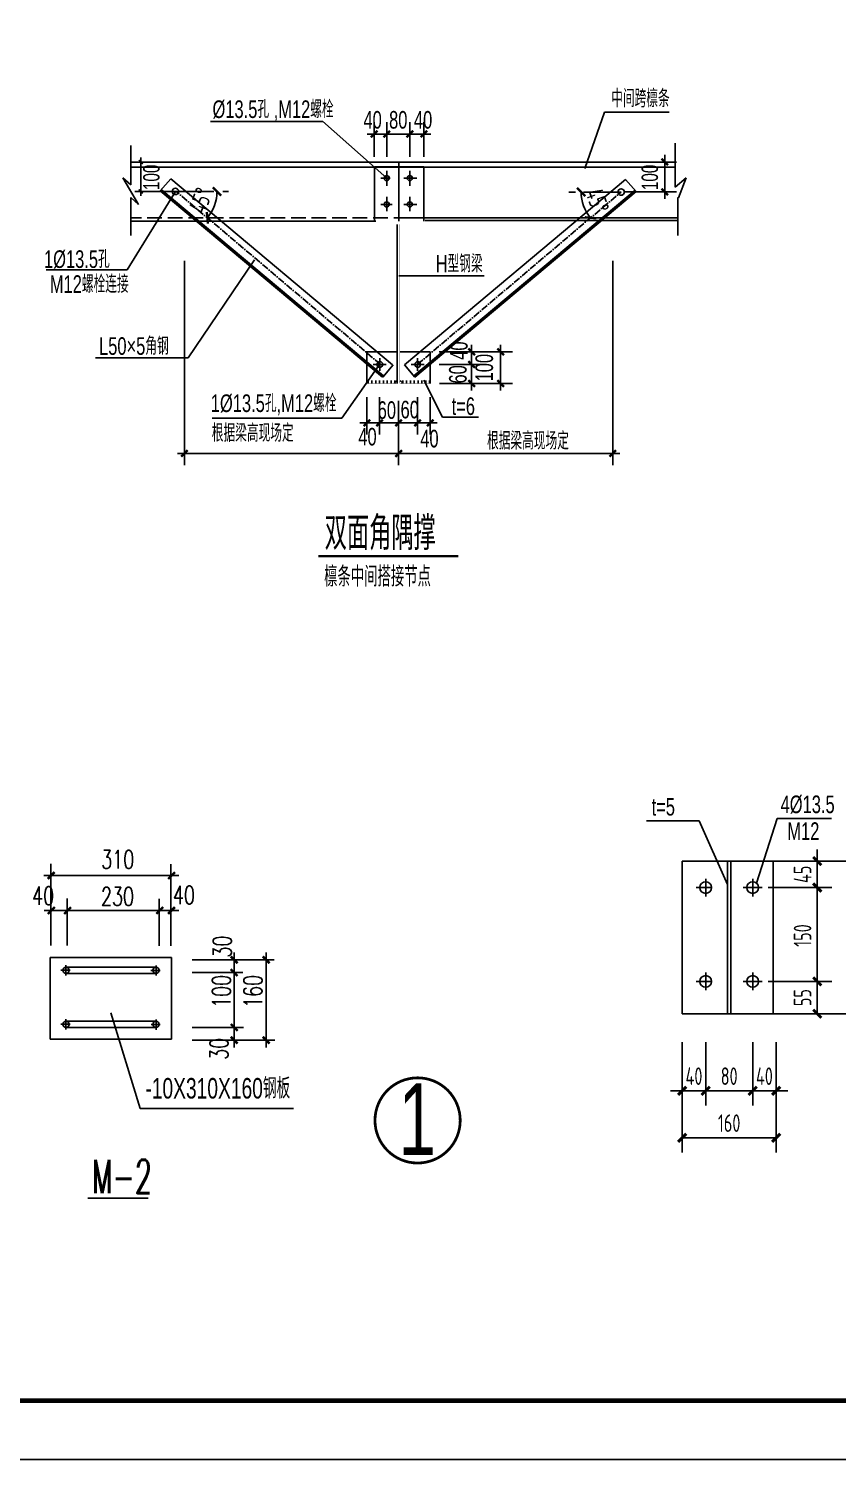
# Model space of a CAD drawing. Extents: x -544850 to 241437, y -10347 to 32059.
# Drawn here: x 209523 to 223310, y -10347 to 14054 of the extents above; entities that cross this region are included whole.
import ezdxf

# ---------------------------------------------------------------- set-up
doc = ezdxf.new("R2010")
doc.units = 0
doc.header["$LTSCALE"] = 1000
for name, pattern in [('ACAD_ISO10W100', [18, 12, -3, 0, -3]), ('CENTER', [2, 1.25, -0.25, 0.25, -0.25]), ('DASH', [0.35, 0.25, -0.1]), ('DASHDOT', [1, 0.5, -0.25, 0, -0.25]), ('DASHED2', [9.525, 6.35, -3.175])]:
    doc.linetypes.add(name, pattern=pattern)
doc.layers.get('0').update_dxf_attribs({"linetype": 'CONTINUOUS'})
doc.layers.get('Defpoints').update_dxf_attribs({"linetype": 'CONTINUOUS'})
for name, color, linetype in [('11', 3, 'CONTINUOUS'), ('AXIS', 253, 'CENTER'), ('AXIS_DIM', 3, 'CONTINUOUS'), ('DIM', 3, 'CONTINUOUS'), ('LAYER1', 1, 'CONTINUOUS'), ('LAYER3', 3, 'CONTINUOUS'), ('PUB_DIM', 3, 'CONTINUOUS'), ('PUB_TEXT', 7, 'CONTINUOUS'), ('TEXT', 7, 'CONTINUOUS'), ('图框(锁住)', 7, 'CONTINUOUS')]:
    doc.layers.add(name, color=color, linetype=linetype)
doc.styles.add('_HZTXT', font='txt.shx', dxfattribs={"width": 0.8, "bigfont": 'HZTXT.shx'})
doc.styles.add('STYLE1', font='txt.shx', dxfattribs={"width": 0.8, "bigfont": 'hztxt.shx'})
doc.styles.add('TSSD_Dimension', font='tssdeng.shx', dxfattribs={"width": 0.7, "bigfont": 'hztxt.shx'})
doc.styles.add('TSSD_Rein', font='天和字符.shx', dxfattribs={"width": 0.7, "bigfont": '天和汉字.shx'})
doc.styles.add('天和', font='天和字符.shx', dxfattribs={"width": 0.7, "bigfont": '天和汉字.shx'})
doc.dimstyles.new('TSSD_100_100', dxfattribs={"dimtxt": 300, "dimasz": 100, "dimexe": 100, "dimexo": 250, "dimgap": 100, "dimtad": 1, "dimdec": 0, "dimzin": 0, "dimdsep": 46, "dimtxsty": 'TSSD_Dimension', "dimblk": 'ARCHTICK', "dimblk1": 'ARCHTICK', "dimblk2": 'ARCHTICK', "dimcen": 0, "dimdle": 100, "dimclrt": 7, "dimadec": 0, "dimazin": 0, "dimtfac": 1, "dimtdec": 0, "dimtix": 1, "dimtmove": 2, "dimatfit": 3, "dimldrblk": 'ARCHTICK', "dimfxl": 0, "dimtolj": 1, "dimtzin": 0, "dimarcsym": 0})
doc.dimstyles.new('TSSD_10_100', dxfattribs={"dimtxt": 300, "dimasz": 100, "dimexe": 250, "dimexo": 250, "dimgap": 100, "dimtad": 1, "dimdec": 0, "dimlfac": 0.1, "dimzin": 0, "dimdsep": 46, "dimtxsty": 'TSSD_Dimension', "dimblk": '_TSDBK', "dimcen": 0, "dimclrt": 7, "dimadec": 0, "dimazin": 0, "dimtfac": 1, "dimtdec": 0, "dimtix": 1, "dimtmove": 2, "dimatfit": 3, "dimldrblk": '_TSDBK', "dimfxl": 0, "dimtolj": 1, "dimtzin": 0, "dimarcsym": 0})

# ---------------------------------------------------------------- blocks, each defined once
blk = doc.blocks.new('_DIMX')
blk.add_line((-150, 0), (150, 0))
at = {"const_width": 50}
blk.add_lwpolyline([(-70, -70), (70, 70)], dxfattribs=at)
blk = doc.blocks.new('_OBLIQUE')
at = {"color": 0, "linetype": 'ByBlock'}
blk.add_line((-0.5, -0.5), (0.5, 0.5), dxfattribs=at)
blk = doc.blocks.new('_ArchTick')
at = {"color": 0, "linetype": 'ByBlock', "const_width": 0.4}
blk.add_lwpolyline([(-0.71, -0.71), (0.71, 0.71)], dxfattribs=at)
blk = doc.blocks.new('*D361')
at = {"layer": 'AXIS_DIM', "color": 0, "lineweight": -2, "transparency": 16777216}
blk.add_line((218730, 11267), (218843, 11267), dxfattribs=at)
blk.add_arc((219622, 11267), 680, 180, 220.2648, dxfattribs=at)
at = {"layer": 'Defpoints', "color": 0, "transparency": 16777216}
for p in [(218980, 11267), (219622, 11267), (219622, 11267), (218961, 11109), (216149, 8325)]:
    blk.add_point(p, dxfattribs=at)
at = {"layer": 'AXIS_DIM', "color": 0, "lineweight": -2, "transparency": 16777216, "xscale": 100, "yscale": 100, "zscale": 100}
for p, rotation in [((218943, 11267), 89.99999999999939), ((219104, 10828), 310.2647875593159)]:
    blk.add_blockref('_ArchTick', p, dxfattribs=dict(at, rotation=rotation))
at = {"layer": 'AXIS_DIM', "color": 7, "transparency": 16777216, "insert": (219219, 11119), "char_height": 300, "attachment_point": 5, "rotation": 290.1324, "style": 'TSSD_Dimension'}
blk.add_mtext('\\A1;45%%d', dxfattribs=at)
blk = doc.blocks.new('*D362')
at = {"layer": 'AXIS_DIM', "color": 0, "lineweight": -2, "transparency": 16777216}
blk.add_line((212931, 11277), (212834, 11277), dxfattribs=at)
blk.add_arc((212039, 11277), 695, 319.7361, 0, dxfattribs=at)
at = {"layer": 'Defpoints', "color": 0, "transparency": 16777216}
for p in [(212039, 11277), (212039, 11277), (212681, 11277), (212659, 10963), (215524, 8325)]:
    blk.add_point(p, dxfattribs=at)
at = {"layer": 'AXIS_DIM', "color": 0, "lineweight": -2, "transparency": 16777216, "xscale": 100, "yscale": 100, "zscale": 100}
for p, rotation in [((212734, 11277), 90.00000000000024), ((212569, 10828), 229.736132030906)]:
    blk.add_blockref('_ArchTick', p, dxfattribs=dict(at, rotation=rotation))
at = {"layer": 'AXIS_DIM', "color": 7, "transparency": 16777216, "insert": (212457, 11124), "char_height": 300, "attachment_point": 5, "rotation": 69.8681, "style": 'TSSD_Dimension'}
blk.add_mtext('\\A1;45%%d', dxfattribs=at)
blk = doc.blocks.new('_TSDBK')
blk.add_line((-1, 0), (0, 0))
at = {"const_width": 0.5}
blk.add_lwpolyline([(-0.7, -0.7), (0.7, 0.7)], dxfattribs=at)
blk = doc.blocks.new('*D364')
at = {"layer": 'Defpoints', "color": 0, "transparency": 16777216}
for p in [(220664, -3133), (221065, -3133), (220664, -4062)]:
    blk.add_point(p, dxfattribs=at)
at = {"layer": 'DIM', "color": 0, "lineweight": -2, "transparency": 16777216}
for p, q in [((220664, -3233), (220664, -4312)), ((221065, -3233), (221065, -4312)), ((220564, -4062), (220464, -4062)), ((221065, -4062), (220664, -4062)), ((221165, -4062), (221265, -4062))]:
    blk.add_line(p, q, dxfattribs=at)
at = {"layer": 'DIM', "color": 0, "lineweight": -2, "transparency": 16777216, "xscale": 100, "yscale": 100, "zscale": 100}
blk.add_blockref('_TSDBK', (220664, -4062), dxfattribs=at)
at = {"layer": 'DIM', "color": 0, "lineweight": -2, "transparency": 16777216, "xscale": 100, "yscale": 100, "zscale": 100, "rotation": 180}
blk.add_blockref('_TSDBK', (221065, -4062), dxfattribs=at)
at = {"layer": 'DIM', "color": 7, "transparency": 16777216, "insert": (220865, -3812), "char_height": 300, "attachment_point": 5, "style": 'TSSD_Dimension'}
blk.add_mtext('\\A1;40', dxfattribs=at)
blk = doc.blocks.new('*D365')
at = {"layer": 'Defpoints', "color": 0, "transparency": 16777216}
for p in [(221065, -3133), (221866, -3133), (221866, -4062)]:
    blk.add_point(p, dxfattribs=at)
at = {"layer": 'DIM', "color": 0, "lineweight": -2, "transparency": 16777216}
for p, q in [((221065, -3233), (221065, -4312)), ((221866, -3233), (221866, -4312)), ((221165, -4062), (221766, -4062))]:
    blk.add_line(p, q, dxfattribs=at)
at = {"layer": 'DIM', "color": 0, "lineweight": -2, "transparency": 16777216, "xscale": 100, "yscale": 100, "zscale": 100, "rotation": 180}
blk.add_blockref('_TSDBK', (221065, -4062), dxfattribs=at)
at = {"layer": 'DIM', "color": 0, "lineweight": -2, "transparency": 16777216, "xscale": 100, "yscale": 100, "zscale": 100}
blk.add_blockref('_TSDBK', (221866, -4062), dxfattribs=at)
at = {"layer": 'DIM', "color": 7, "transparency": 16777216, "insert": (221465, -3812), "char_height": 300, "attachment_point": 5, "style": 'TSSD_Dimension'}
blk.add_mtext('\\A1;80', dxfattribs=at)
blk = doc.blocks.new('*D366')
at = {"layer": 'Defpoints', "color": 0, "transparency": 16777216}
for p in [(221866, -3133), (222267, -3133), (222267, -4062)]:
    blk.add_point(p, dxfattribs=at)
at = {"layer": 'DIM', "color": 0, "lineweight": -2, "transparency": 16777216}
for p, q in [((221866, -3233), (221866, -4312)), ((222267, -3233), (222267, -4312)), ((221766, -4062), (221666, -4062)), ((221866, -4062), (222267, -4062)), ((222367, -4062), (222467, -4062))]:
    blk.add_line(p, q, dxfattribs=at)
at = {"layer": 'DIM', "color": 0, "lineweight": -2, "transparency": 16777216, "xscale": 100, "yscale": 100, "zscale": 100}
blk.add_blockref('_TSDBK', (221866, -4062), dxfattribs=at)
at = {"layer": 'DIM', "color": 0, "lineweight": -2, "transparency": 16777216, "xscale": 100, "yscale": 100, "zscale": 100, "rotation": 180}
blk.add_blockref('_TSDBK', (222267, -4062), dxfattribs=at)
at = {"layer": 'DIM', "color": 7, "transparency": 16777216, "insert": (222066, -3812), "char_height": 300, "attachment_point": 5, "style": 'TSSD_Dimension'}
blk.add_mtext('\\A1;40', dxfattribs=at)
blk = doc.blocks.new('*D367')
at = {"layer": 'Defpoints', "color": 0, "transparency": 16777216}
for p in [(220664, -3934), (222267, -3934), (222267, -4863)]:
    blk.add_point(p, dxfattribs=at)
at = {"layer": 'DIM', "color": 0, "lineweight": -2, "transparency": 16777216}
for p, q in [((220664, -4034), (220664, -5113)), ((222267, -4034), (222267, -5113)), ((220764, -4863), (222167, -4863))]:
    blk.add_line(p, q, dxfattribs=at)
at = {"layer": 'DIM', "color": 0, "lineweight": -2, "transparency": 16777216, "xscale": 100, "yscale": 100, "zscale": 100, "rotation": 180}
blk.add_blockref('_TSDBK', (220664, -4863), dxfattribs=at)
at = {"layer": 'DIM', "color": 0, "lineweight": -2, "transparency": 16777216, "xscale": 100, "yscale": 100, "zscale": 100}
blk.add_blockref('_TSDBK', (222267, -4863), dxfattribs=at)
at = {"layer": 'DIM', "color": 7, "transparency": 16777216, "insert": (221465, -4613), "char_height": 300, "attachment_point": 5, "style": 'TSSD_Dimension'}
blk.add_mtext('\\A1;160', dxfattribs=at)
blk = doc.blocks.new('FDTERTER')
at = {"layer": '图框(锁住)', "color": 3, "linetype": 'Continuous'}
blk.add_line((-15, -12), (59385, -12), dxfattribs=at)
at = {"layer": '图框(锁住)', "linetype": 'Continuous', "const_width": 80}
blk.add_lwpolyline([(58385, 39888), (58385, 40988), (2485, 40988), (2485, 988), (58385, 988)], close=True, dxfattribs=at)

msp = doc.modelspace()

# ---------------------------------------------------------------- linework, layer by layer
at = {"color": 6, "linetype": 'Continuous'}
for p, q in [((211265.5, 12061.7), (211265.5, 11388.4)), ((220546.2, 12102.7), (220546.2, 11348)), ((211265.5, 11388.4), (211127.4, 11509.7)), ((211127.4, 11509.7), (211396.8, 11051.5)), ((220546.2, 11348), (220730.3, 11509.7)), ((220730.3, 11509.7), (220602.9, 11170.7)), ((211396.8, 11051.5), (211265.5, 11172.8)), ((211265.5, 11172.8), (211265.5, 10525.9)), ((220602.9, 11170.7), (220592.2, 11172.8)), ((220592.2, 11172.8), (220592.2, 10525.9))]:
    msp.add_line(p, q, dxfattribs=at)
at = {"color": 7}
for p, q in [((215836.5, 11779), (211265.5, 11779)), ((215836.5, 11779), (215836.5, 10768.4)), ((215836.5, 11779), (220546.2, 11779)), ((215836.5, 11693), (211265.5, 11693)), ((215836.5, 11693), (220546.2, 11693)), ((215441.9, 10768.4), (211265.5, 10768.4)), ((216285.3, 10781.7), (218230.9, 10781.7)), ((220592.2, 10781.7), (218230.9, 10781.7)), ((215807.7, 8001.5), (215807.7, 10714.4))]:
    msp.add_line(p, q, dxfattribs=at)
at = {"color": 4, "linetype": 'Continuous'}
for p, q in [((211947.7, 11491.2), (211764.9, 11288.2)), ((215728.6, 8318.7), (211947.7, 11491.2)), ((215930.1, 8318.7), (219698.9, 11481)), ((219698.8, 11481), (219881.6, 11278)), ((215553.1, 8109.5), (211764.9, 11288.2)), ((215570.7, 8130.5), (211783.1, 11308.6)), ((216088, 8130.5), (219863.4, 11298.4)), ((216105.6, 8109.5), (219881.6, 11278)), ((215559.9, 8109.5), (215735.3, 8318.7)), ((216105.6, 8109.5), (215930.1, 8318.7))]:
    msp.add_line(p, q, dxfattribs=at)
at = {"color": 8, "linetype": 'ACAD_ISO10W100', "ltscale": 0.03}
for p, q in [((215529.6, 11504.3), (215688.6, 11504.3)), ((215626.5, 11374.9), (215626.5, 11626.4)), ((216142.1, 11504.3), (215918, 11504.3)), ((216021.2, 11374.9), (216021.2, 11626.4)), ((215529.6, 11056.4), (215721.8, 11056.4)), ((215626.5, 10939.6), (215626.5, 11183.2)), ((216142.1, 11056.4), (215918, 11056.4)), ((216021.2, 10939.6), (216021.2, 11183.2))]:
    msp.add_line(p, q, dxfattribs=at)
at = {"linetype": 'ACAD_ISO10W100', "ltscale": 0.01}
for p, q in [((215523.9, 8325.5), (212038.7, 11277.4)), ((216149.2, 8325.5), (219622.2, 11267.2))]:
    msp.add_line(p, q, dxfattribs=at)
at = {"color": 8, "linetype": 'DASH'}
for p, q in [((220546.2, 10829.2), (211265.5, 10829.2)), ((215861.3, 10829.2), (220592.2, 10829.2))]:
    msp.add_line(p, q, dxfattribs=at)
at = {"color": 3, "linetype": 'DASHDOT'}
for p, q in [((215403.4, 8325.5), (215615.6, 8325.5)), ((216255.3, 8325.5), (216043.1, 8325.5)), ((216153.3, 8227), (216153.3, 8432.5))]:
    msp.add_line(p, q, dxfattribs=at)
at = {"color": 8}
for p, q in [((215309.7, 8001.5), (215309.7, 8051.8)), ((215375.2, 8001.5), (215375.2, 8051.8)), ((215440.8, 8001.5), (215440.8, 8051.8)), ((215506.3, 8001.5), (215506.3, 8051.8)), ((215571.8, 8001.5), (215571.8, 8051.8)), ((215637.4, 8001.5), (215637.4, 8051.8)), ((215702.9, 8001.5), (215702.9, 8051.8)), ((215768.4, 8001.5), (215768.4, 8051.8)), ((215899.5, 8001.5), (215899.5, 8051.8)), ((215965, 8001.5), (215965, 8051.8)), ((216030.6, 8001.5), (216030.6, 8051.8)), ((216096.1, 8001.5), (216096.1, 8051.8)), ((216161.6, 8001.5), (216161.6, 8051.8)), ((216227.1, 8001.5), (216227.1, 8051.8)), ((216292.7, 8001.5), (216292.7, 8051.8)), ((216358.2, 8001.5), (216358.2, 8051.8))]:
    msp.add_line(p, q, dxfattribs=at)
at = {"color": 3}
for p, q in [((209887.7, -1788.6), (211957.4, -1788.6)), ((209887.7, -3179.2), (209887.7, -1788.6)), ((210158.4, -1918.2), (210158.4, -2092.3)), ((211694.9, -1923.3), (211694.9, -2097.4)), ((211957.4, -3179.2), (211957.4, -1788.6)), ((210071.3, -2005.3), (210229.2, -2005.3)), ((211607.8, -2010.4), (211765.7, -2010.4)), ((210072.6, -2927.2), (210230.5, -2927.2)), ((210159.7, -2840.2), (210159.7, -3014.2)), ((211696.2, -2845.3), (211696.2, -3019.4)), ((211609.1, -2932.3), (211767, -2932.3)), ((209887.7, -3179.2), (211957.4, -3179.2))]:
    msp.add_line(p, q, dxfattribs=at)
for p, q in [((210158.4, -1953.4), (211694.9, -1953.4)), ((210158.4, -2058.4), (211694.9, -2058.4)), ((210159.7, -2875.4), (211696.2, -2875.4)), ((210159.7, -2980.4), (211696.2, -2980.4))]:
    msp.add_line(p, q)
at = {"color": 7, "elevation": 240}
for points, const_width in [([(215418.5, 10768.4), (215418.5, 11696.3)], 26.7), ([(215418.5, 11696.3), (216261.9, 11696.3)], 26.7), ([(216261.9, 11696.3), (216261.9, 10768.4)], 26.7), ([(215807.7, 10714.4), (215303.8, 10714.4), (215303.8, 10768.4)], 0.241), ([(215303.8, 10768.4), (216369.3, 10768.4), (216369.3, 10714.4), (215850.9, 10714.4)], 0.241), ([(215850.9, 8001.5), (215850.9, 10714.4)], 0.241), ([(215289.4, 7947.5), (216369.3, 7947.5), (216369.3, 8001.5), (215850.9, 8001.5)], 0.241)]:
    msp.add_lwpolyline(points, dxfattribs=dict(at, const_width=const_width))
at = {"color": 6, "linetype": 'Continuous', "const_width": 0.241, "elevation": 240}
msp.add_lwpolyline([(215807.7, 8001.5), (215289.4, 8001.5), (215289.4, 7947.5)], dxfattribs=at)
for points, const_width, elevation in [([(214459.8, 5057.4), (216849.8, 5057.4)], 36.2, 319.6), ([(210530.8, -5893.9), (211559.9, -5893.9)], 26.2, 77.8)]:
    msp.add_lwpolyline(points, dxfattribs=dict(const_width=const_width, elevation=elevation))
at = {"color": 3, "linetype": 'Continuous', "const_width": 25, "elevation": 77.8}
for points in [[(209856.7, -435.7), (209956.6, -335.8)], [(211904.9, -440.3), (211999.1, -346.1)], [(209849.6, -1039.1), (209949.5, -939.2)], [(210126.7, -1039.1), (210226.6, -939.2)], [(211698.1, -1038.2), (211803.2, -933.2)], [(211899.3, -1034.8), (212004.3, -929.8)], [(212988.5, -1788.6), (213065.9, -1866)], [(213524.2, -1788.6), (213601.6, -1866)], [(212988.5, -2006.6), (213065.9, -2084)], [(212988.5, -2941.5), (213065.9, -3018.9)], [(212988.5, -3160.3), (213065.9, -3237.7)], [(213533.8, -3160.3), (213611.2, -3237.7)]]:
    msp.add_lwpolyline(points, dxfattribs=at)
at = {"const_width": 46.9}
msp.add_lwpolyline([(215427.2, -4566.4, 1), (216880.3, -4566.4, 1)], format="xyb", close=True, dxfattribs=at)
at = {"color": 7}
for centre, radius in [((215626.5, 11504.3), 43.2), ((216021.2, 11504.3), 43.2), ((212024.3, 11277.4), 55.3), ((219622.2, 11267.2), 55.3), ((215626.5, 11056.4), 43.2), ((216021.2, 11056.4), 43.2)]:
    msp.add_circle(centre, radius, dxfattribs=at)
at = {"color": 6, "linetype": 'Continuous'}
for centre, start, end in [((215825.1, 7984.2), 104.85692, 165.14308), ((215833.6, 7984.2), 14.85692, 75.14308)]:
    msp.add_arc(centre, 67.6, start, end, dxfattribs=at)
for centre, start, end in [((210158.4, -2005.9), 90, 270), ((210158.4, -2005.9), 90, 270), ((210158.4, -2005.9), 270, 90), ((210158.4, -2005.9), 270, 90), ((211694.9, -2005.9), 90, 270), ((211694.9, -2005.9), 270, 90), ((210159.7, -2927.9), 90, 270), ((210159.7, -2927.9), 90, 270), ((210159.7, -2927.9), 270, 90), ((210159.7, -2927.9), 270, 90), ((211696.2, -2927.9), 90, 270), ((211696.2, -2927.9), 270, 90)]:
    msp.add_arc(centre, 52.5, start, end)
at = {"layer": '11', "color": 3, "linetype": 'Continuous', "ltscale": 50}
for p, q in [((220951.1, 541.2), (220054.7, 541.2)), ((221435.4, -545), (220951.1, 541.2)), ((221929.8, -517.9), (222282, 582.5)), ((222282, 582.5), (223208.4, 582.5)), ((221064.9, -444.4), (221064.9, -744.9)), ((221866, -444.4), (221866, -744.9)), ((220903.8, -595), (221176.7, -595)), ((221705, -595), (222028, -595)), ((221064.9, -2046.1), (221064.9, -2346.6)), ((221866, -2046.1), (221866, -2346.6)), ((220903.8, -2196.7), (221176.7, -2196.7)), ((221705, -2196.7), (222028, -2196.7))]:
    msp.add_line(p, q, dxfattribs=at)
at = {"layer": '11', "linetype": 'Continuous', "ltscale": 50}
for centre in [(221064.9, -594.6), (221866, -594.6), (221064.9, -2196.4), (221866, -2196.4)]:
    msp.add_circle(centre, 99.7, dxfattribs=at)
at = {"layer": 'AXIS'}
for p, q in [((215413.2, 11866.4), (215413.2, 12456.3)), ((215626.5, 11866.4), (215626.5, 12456.3)), ((215626.5, 11866.4), (215626.5, 12456.3)), ((216021.2, 11866.4), (216021.2, 12456.3)), ((216021.2, 11866.4), (216021.2, 12456.3)), ((216261.9, 11866.4), (216261.9, 12456.3)), ((215412.4, 12256.3), (215411.6, 12256.3)), ((215626.5, 12256.3), (215413.2, 12256.3)), ((215625.7, 12256.3), (215624.9, 12256.3)), ((215626.5, 12256.3), (216021.2, 12256.3)), ((215627.3, 12256.3), (215628.1, 12256.3)), ((216020.4, 12256.3), (216019.6, 12256.3)), ((216021.2, 12256.3), (216261.9, 12256.3)), ((216022, 12256.3), (216022.8, 12256.3)), ((216262.7, 12256.3), (216263.5, 12256.3)), ((211434.6, 11202.4), (211434.6, 11854)), ((219662.2, 11779), (220566.1, 11779)), ((220366.1, 11779.8), (220366.1, 11780.6)), ((220366.1, 11659), (220366.1, 11149.5)), ((212182.9, 11277.4), (211336.1, 11277.4)), ((212038.7, 11277.4), (212680.7, 11277.4)), ((219622.2, 11267.2), (218980.2, 11267.2)), ((219662.2, 11269.5), (220566.1, 11269.5)), ((220366.1, 11270.3), (220366.1, 11271.1)), ((212228.5, 10768.4), (211309.6, 10768.4)), ((219520.2, 10781.7), (220424.1, 10781.7)), ((220224.1, 10780.9), (220224.1, 10780.1)), ((216523.5, 8541.5), (217274.8, 8541.5)), ((216872.2, 8541.5), (217768.8, 8541.5)), ((217074.8, 8542.3), (217074.8, 8543.1)), ((217074.8, 8001.5), (217074.8, 8541.5)), ((217074.8, 8541.5), (217074.8, 8325.5)), ((217568.8, 8540.7), (217568.8, 8002.3)), ((216524, 8325.5), (217159, 8325.5)), ((216764, 8325.5), (217274.8, 8325.5)), ((216764, 8325.5), (217274.8, 8325.5)), ((217074.8, 8326.3), (217074.8, 8327.1)), ((217074.8, 8325.5), (217074.8, 8001.5)), ((217074.8, 8324.7), (217074.8, 8323.9)), ((216525.7, 8001.5), (217274.8, 8001.5)), ((216872.2, 8001.5), (217768.8, 8001.5)), ((217074.8, 8000.7), (217074.8, 7999.9)), ((215289.4, 7770.3), (215289.4, 7130.2)), ((215505.4, 7770.3), (215505.4, 7130.2)), ((215829.3, 7707.5), (215829.3, 6608.2)), ((215829.3, 7707.5), (215829.3, 6608.2)), ((215829.3, 7681.5), (215829.3, 7130.2)), ((215829.3, 7681.5), (215829.3, 7130.2)), ((216153.3, 7770.3), (216153.3, 7130.2)), ((216369.3, 7770.3), (216369.3, 7130.2)), ((215506.2, 7330.2), (215828.5, 7330.2)), ((215830.1, 7330.2), (216152.5, 7330.2))]:
    msp.add_line(p, q, dxfattribs=at)
at = {"layer": 'AXIS_DIM'}
for p, q in [((212178.5, 10093.6), (212178.5, 6608.2)), ((219480.2, 10093.6), (219480.2, 6608.2)), ((215828.5, 6808.2), (212179.3, 6808.2)), ((215830.1, 6808.2), (219479.4, 6808.2))]:
    msp.add_line(p, q, dxfattribs=at)
at = {"layer": 'Defpoints', "color": 0, "linetype": 'ByBlock'}
for p in [(222216.5, -144.4), (222216.5, -144.4), (222216.5, -595), (222216.5, -595), (222216.5, -2196.7), (222216.5, -2196.7), (220664.3, -2939.3), (220664.3, -2939.3), (221064.9, -2939.3), (221064.9, -2939.3), (221465.4, -2939.3), (221465.4, -2939.3), (221866, -2939.3), (221866, -2939.3), (222216.5, -2939.3), (222216.5, -2939.3), (222216.5, -2939.3), (222216.5, -2939.3)]:
    msp.add_point(p, dxfattribs=at)
at = {"layer": 'DIM'}
for p, q in [((222966.8, -44.2), (222966.8, 55.9)), ((222128.1, -144.4), (223217.1, -144.4)), ((222929.2, -144.4), (224018.3, -144.4)), ((222966.8, -144.4), (222966.8, -595)), ((222128.1, -595), (223217.1, -595)), ((222128.1, -595), (223217.1, -595)), ((222966.8, -2096.6), (222966.8, -695.2)), ((222966.8, -695.2), (222966.8, -795.3)), ((222128.1, -2196.7), (223217.1, -2196.7)), ((222128.1, -2196.7), (223217.1, -2196.7)), ((222966.8, -2296.9), (222966.8, -2647.4)), ((222128.1, -2747.5), (223217.1, -2747.5)), ((222929.2, -2747.5), (224018.3, -2747.5))]:
    msp.add_line(p, q, dxfattribs=at)
at = {"layer": 'LAYER1', "color": 4}
msp.add_line((215832.2, 9834.9), (217290.8, 9834.9), dxfattribs=at)
at = {"layer": 'LAYER1', "color": 3, "linetype": 'DASHED2', "ltscale": 0.1}
for p, q in [((215289.4, 8303.2), (215289.4, 8541.5)), ((215289.4, 8541.5), (215428.3, 8541.5)), ((216230.4, 8541.5), (216369.3, 8541.5)), ((216369.3, 8303.2), (216369.3, 8541.5))]:
    msp.add_line(p, q, dxfattribs=at)
at = {"layer": 'LAYER1', "color": 1}
for p, q in [((215428.3, 8541.5), (215807.7, 8541.5)), ((215850.9, 8541.5), (216230.4, 8541.5)), ((215289.4, 8001.5), (215289.4, 8303.2)), ((216369.3, 8001.5), (216369.3, 8303.2))]:
    msp.add_line(p, q, dxfattribs=at)
at = {"layer": 'LAYER1'}
for p, q in [((215398.8, 8325.5), (215620.1, 8325.5)), ((215509.5, 8214.8), (215509.5, 8436.1)), ((216042.7, 8325.5), (216264, 8325.5)), ((216153.3, 8214.8), (216153.3, 8436.1))]:
    msp.add_line(p, q, dxfattribs=at)
at = {"layer": 'LAYER1', "color": 3}
for p, q in [((209902, -1584.6), (209902, -190.2)), ((211949.5, -1589.7), (211949.5, -195.3)), ((212002, -390.4), (209902, -390.4)), ((210179.2, -1584.6), (210179.2, -784.2)), ((211749.7, -1589.7), (211749.7, -789.3)), ((212002, -986.6), (209902, -986.6)), ((213027.2, -1702.8), (213027.2, -3199)), ((212311.4, -1827.3), (213711.1, -1827.3)), ((213572.5, -1827.3), (213572.5, -3323.4)), ((212311.4, -2045.3), (213175.3, -2045.3)), ((211424, -4360.7), (210922.6, -2729.4)), ((212311.4, -2980.2), (213184.9, -2980.2)), ((212311.4, -3199), (213720.7, -3199)), ((214036.3, -4360.7), (211424, -4360.7)), ((211559.9, -5893.9), (210530.8, -5893.9))]:
    msp.add_line(p, q, dxfattribs=at)
at = {"layer": 'LAYER1'}
for centre in [(215511.5, 8327.5), (216155.4, 8327.5)]:
    msp.add_circle(centre, 48.6, dxfattribs=at)
at = {"layer": 'LAYER3'}
for p, q in [((220664.3, -144.4), (222216.5, -144.4)), ((220664.3, -144.4), (220664.3, -2747.5)), ((221435.4, -144.4), (221435.4, -2747.5)), ((221495.5, -144.4), (221495.5, -2747.5)), ((222216.5, -144.4), (222216.5, -2747.5)), ((220664.3, -2747.5), (222216.5, -2747.5))]:
    msp.add_line(p, q, dxfattribs=at)
at = {"layer": 'PUB_DIM'}
for p, q in [((214534.2, 12472.5), (212625.2, 12472.5)), ((214532.7, 12475), (215626.5, 11504.3)), ((219002.6, 11671), (219338.4, 12628.3)), ((219338.4, 12628.3), (220444, 12628.3)), ((211200.9, 9940.3), (212024.3, 11277.4)), ((212240.6, 8438.7), (213374.4, 10113.2)), ((211200.9, 9940.3), (209823.6, 9940.3)), ((210665.6, 8438.7), (212240.6, 8438.7)), ((214864.9, 7407.9), (215505.4, 8325.5)), ((216262.6, 8058.7), (216579, 7428.5)), ((212653, 7407.9), (214864.9, 7407.9)), ((216579, 7428.5), (217194.3, 7428.5))]:
    msp.add_line(p, q, dxfattribs=at)

# ---------------------------------------------------------------- block references
at = {"linetype": 'Continuous'}
msp.add_blockref('FDTERTER', (182052.2, -10334.8), dxfattribs=at)
at = {"layer": 'AXIS'}
for p, xscale, yscale, zscale in [((215413.2, 12256.3), 0.7999999998137355, 0.8000000001047738, 0.8000000000000227), ((215626.5, 12256.3), 0.7999999998137355, 0.8000000001047738, 0.8000000000000227), ((216021.2, 12256.3), 0.7999999998137355, 0.8000000001047738, 0.8000000000000227), ((215829.3, 7330.2), 0.7999999998137355, 0.8000000001047738, 0.8000000000000227), ((216153.3, 7330.2), 0.7999999998137355, 0.8000000001047738, 0.8000000000000227), ((216369.3, 7330.2), 0.7999999998137355, 0.8000000001047738, 0.8000000000000227), ((215829.3, 6808.2), 0.7999999998137355, 0.8000000001047738, 0.8000000000000227), ((219480.2, 6808.2), 0.7999999998137355, 0.8000000001047738, 0.8000000000000227), ((209906.6, -390.4), 0.8333333334885538, 0.8333333333721384, 0.8333333333333428), ((211959.4, -390.4), 0.8333333334885538, 0.8333333333721384, 0.8333333333333428), ((209910.3, -986.6), 0.8333333334885538, 0.8333333333721384, 0.8333333333333428), ((210187.5, -986.6), 0.8333333334885538, 0.8333333333721384, 0.8333333333333428), ((211758, -986.6), 0.8333333334885538, 0.8333333333721384, 0.8333333333333428), ((211957.9, -986.6), 0.8333333334885538, 0.8333333333721384, 0.8333333333333428)]:
    msp.add_blockref('_DIMX', p, dxfattribs=dict(at, xscale=xscale, yscale=yscale, zscale=zscale))
for name, p, xscale, yscale, zscale, rotation in [('_DIMX', (215626.5, 12256.3), 0.7999999998137355, 0.8000000001047738, 0.8000000000000227, 180), ('_DIMX', (216021.2, 12256.3), 0.7999999998137355, 0.8000000001047738, 0.8000000000000227, 180), ('_DIMX', (216261.9, 12256.3), 0.7999999998137355, 0.8000000001047738, 0.8000000000000227, 180), ('_DIMX', (211434.6, 11779), 0.5000000000873115, 0.5000000000873115, 0.5000000000000228, 270), ('_DIMX', (220366.1, 11779), 0.8000000001047738, 0.8000000001047738, 0.8000000000000227, 270), ('_DIMX', (211434.6, 11277.4), 0.5000000000873115, 0.5000000000873115, 0.5000000000000228, 270), ('_DIMX', (220366.1, 11269.5), 0.8000000001047738, 0.8000000001047738, 0.8000000000000227, 270), ('_DIMX', (217074.8, 8541.5), 0.8000000001047738, 0.8000000001047738, 0.8000000000000227, 270), ('_OBLIQUE', (217074.8, 8541.5), 80.99594999989495, 80.99594999989495, 80.99594999998806, 270), ('_DIMX', (217568.8, 8541.5), 0.8000000001047738, 0.8000000001047738, 0.8000000000000227, 90), ('_DIMX', (217074.8, 8325.5), 0.8000000001047738, 0.8000000001047738, 0.8000000000000227, 270), ('_DIMX', (217074.8, 8325.5), 0.8000000001047738, 0.8000000001047738, 0.8000000000000227, 90), ('_OBLIQUE', (217074.8, 8325.5), 80.99594999989495, 80.99594999989495, 80.99594999998806, 270), ('_DIMX', (217074.8, 8001.5), 0.8000000001047738, 0.8000000001047738, 0.8000000000000227, 90), ('_DIMX', (217568.8, 8001.5), 0.8000000001047738, 0.8000000001047738, 0.8000000000000227, 270), ('_OBLIQUE', (217074.8, 8001.5), 80.99594999989495, 80.99594999989495, 80.99594999998806, 270), ('_DIMX', (215289.4, 7330.2), 0.7999999998137355, 0.8000000001047738, 0.8000000000000227, 180), ('_DIMX', (215505.4, 7330.2), 0.7999999998137355, 0.8000000001047738, 0.8000000000000227, 180), ('_DIMX', (215829.3, 7330.2), 0.7999999998137355, 0.8000000001047738, 0.8000000000000227, 180), ('_DIMX', (212178.5, 6808.2), 0.7999999998137355, 0.8000000001047738, 0.8000000000000227, 180), ('_DIMX', (215829.3, 6808.2), 0.7999999998137355, 0.8000000001047738, 0.8000000000000227, 180), ('_DIMX', (213027.2, -1827.3), 0.8333333333721384, 0.8333333333721384, 0.8333333333333428, 270), ('_DIMX', (213572.5, -1827.3), 0.8333333333721384, 0.8333333333721384, 0.8333333333333428, 270), ('_DIMX', (213027.2, -2045.3), 0.8333333333721384, 0.8333333333721384, 0.8333333333333428, 270), ('_DIMX', (213027.2, -2980.2), 0.8333333333721384, 0.8333333333721384, 0.8333333333333428, 270), ('_DIMX', (213027.2, -3199), 0.8333333333721384, 0.8333333333721384, 0.8333333333333428, 270), ('_DIMX', (213572.5, -3198.4), 0.8333333333721384, 0.8333333333721384, 0.8333333333333428, 270)]:
    msp.add_blockref(name, p, dxfattribs=dict(at, xscale=xscale, yscale=yscale, zscale=zscale, rotation=rotation))
at = {"layer": 'DIM', "xscale": 100.143061516399, "yscale": 100.143061516399, "zscale": 100.1430615164521}
for p, rotation in [((222966.8, -144.4), 270), ((222966.8, -595), 90), ((222966.8, -595), 90), ((222966.8, -2196.7), 270), ((222966.8, -2196.7), 90), ((222966.8, -2747.5), 270)]:
    msp.add_blockref('_TSDBK', p, dxfattribs=dict(at, rotation=rotation))

# ---------------------------------------------------------------- texts
at = {"lineweight": -3, "style": 'TSSD_Rein', "width": 0.7}
msp.add_text('双面角隅撑', height=569.66, dxfattribs=at).set_placement((214569.8, 5162.5))
at = {"style": 'STYLE1', "width": 0.6}
msp.add_text('M-2', height=569.66, dxfattribs=at).set_placement((210601.8, -5805.8))
at = {"layer": 'AXIS', "style": '天和', "width": 0.7}
msp.add_text('t=6', height=300, dxfattribs=at).set_placement((216734, 7465))
at = {"layer": 'DIM', "color": 7, "char_height": 300.43, "attachment_point": 5, "rotation": 90, "style": 'TSSD_Dimension'}
for s, insert in [('\\A1;45', (222716.4, -369.7)), ('150', (222716.4, -1413.5)), ('\\A1;55', (222716.4, -2472.1))]:
    msp.add_mtext(s, dxfattribs=dict(at, insert=insert))
at = {"layer": 'PUB_TEXT', "color": 1, "style": '天和', "width": 0.7}
msp.add_text('中间跨檩条', height=300, dxfattribs=at).set_placement((219454.5, 12713.1))
at = {"layer": 'PUB_TEXT', "width": 0.7}
for s, height, style, p in [('%%c13.5孔 ,M12螺栓', 300, '天和', (212657.2, 12529.6)), ('1%%c13.5孔', 300, '天和', (209784.7, 9972.4)), ('H型钢梁', 300, '天和', (216462.2, 9894.8)), ('M12螺栓连接', 300, '天和', (209884.1, 9547.3)), ('L50×5角钢', 300, '天和', (210723.4, 8490.3)), ('1%%C13.5孔,M12螺栓', 300, '天和', (212628.4, 7515.4)), ('根据梁高现场定', 300, '天和', (212644.8, 7006.8)), ('根据梁高现场定', 300, '天和', (217337.1, 6873.7)), ('檩条中间搭接节点', 342, '天和', (214561.1, 4538.4)), ('310', 312.5, '_HZTXT', (210760, -272.2)), ('40', 312.5, '_HZTXT', (209582.8, -891.9)), ('230', 312.5, '_HZTXT', (210756.8, -903.2)), ('40', 312.5, '_HZTXT', (211981.9, -878.7))]:
    msp.add_text(s, height=height, dxfattribs=dict(at, style=style)).set_placement(p)
at = {"layer": 'PUB_TEXT', "style": '_HZTXT', "width": 0.7}
for s, p in [('30', (212979.6, -1789.9)), ('100', (212966.3, -2646.9)), ('160', (213502.2, -2648.3)), ('30', (212924.8, -3533.2))]:
    msp.add_text(s, height=312.5, rotation=90, dxfattribs=at).set_placement(p)
at = {"layer": 'PUB_TEXT', "char_height": 300, "attachment_point": 5, "style": '天和'}
for s, insert in [('40', (215387.4, 12496.3)), ('80', (215823.8, 12496.3)), ('40', (216247.6, 12496.3)), ('\\A1;60', (215629.5, 7545.8)), ('\\A1;60', (216019.2, 7554.9)), ('40', (215299.4, 7092.3)), ('40', (216355.6, 7059.5))]:
    msp.add_mtext(s, dxfattribs=dict(at, insert=insert))
at = {"layer": 'PUB_TEXT', "attachment_point": 5, "rotation": 90, "style": '天和'}
for s, insert, char_height in [('\\A1;100', (211616.2, 11517.5), 278.69), ('\\A1;100', (220114, 11516.2), 278.69), ('\\A1;40', (216858.8, 8562.2), 300), ('\\A1;60', (216841.6, 8157.4), 300), ('\\A1;100', (217291.5, 8271.5), 300)]:
    msp.add_mtext(s, dxfattribs=dict(at, insert=insert, char_height=char_height))
at = {"layer": 'TEXT', "style": 'TSSD_Rein', "width": 0.7}
for s, height, p in [('4%%C13.5', 300.43, (222341.4, 674.1)), ('t=5', 300.43, (220142.5, 632.8)), ('M12', 300.43, (222455.5, 216.6)), ('-10X310X160钢板', 350, (211512.6, -4193)), ('1', 1225, (215829.9, -5158.5))]:
    msp.add_text(s, height=height, dxfattribs=at).set_placement(p)

# ---------------------------------------------------------------- dimensions: what is measured, and where the dimension line sits
at = {"layer": 'AXIS_DIM'}
for base, line1, line2, picture, middle in [((212659, 10963.4), ((212038.7, 11277.4), (212680.7, 11277.4)), ((215523.9, 8325.5), (212038.7, 11277.4)), '*D362', (212456.7, 11124.1)), ((218961.2, 11109.4), ((219622.2, 11267.2), (218980.2, 11267.2)), ((216149.2, 8325.5), (219622.2, 11267.2)), '*D361', (219218.9, 11119.3))]:
    dim = msp.add_angular_dim_2l(base=base, line1=line1, line2=line2, text='45%%d', dimstyle='TSSD_100_100', dxfattribs=at)
    dim.commit()
    dim.dimension.update_dxf_attribs({"geometry": picture, "text_midpoint": middle})
at = {"layer": 'DIM'}
dim = msp.add_linear_dim(base=(220664.3, -4061.6), p1=(221064.9, -3132.9), p2=(220664.3, -3132.9), dimstyle='TSSD_10_100', override={"dimexo": 100}, dxfattribs=at)
dim.commit()
dim.dimension.update_dxf_attribs({"geometry": '*D364', "text_midpoint": (220864.6, -3811.6)})
for base, p1, p2, picture, middle in [((221866, -4061.6), (221064.9, -3132.9), (221866, -3132.9), '*D365', (221465.4, -3811.6)), ((222266.6, -4061.6), (221866, -3132.9), (222266.6, -3132.9), '*D366', (222066.3, -3811.6)), ((222266.6, -4862.7), (220664.3, -3934), (222266.6, -3934), '*D367', (221465.4, -4612.7))]:
    dim = msp.add_linear_dim(base=base, p1=p1, p2=p2, angle=180, dimstyle='TSSD_10_100', override={"dimexo": 100}, dxfattribs=at)
    dim.commit()
    dim.dimension.update_dxf_attribs({"geometry": picture, "text_midpoint": middle})

doc.saveas('drawing.dxf')
